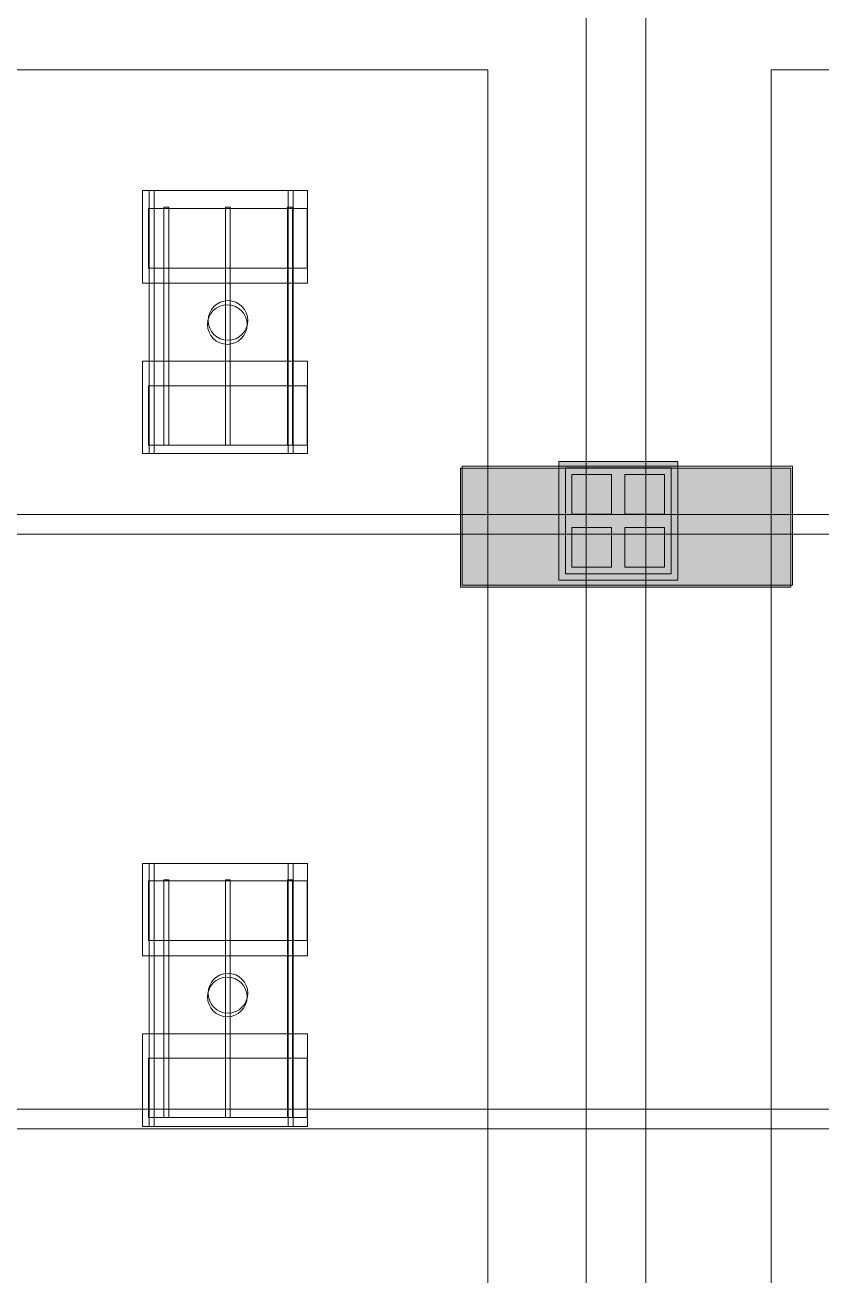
# Model space of a CAD drawing. Header units: inches. Extents: x -10671 to 1761, y -674 to 7170.
# Drawn here: x -1277.8 to -1036.9, y 510.1 to 888.3 of the extents above; entities that cross this region are included whole.
import ezdxf

# ---------------------------------------------------------------- set-up
doc = ezdxf.new("R2010")
doc.units = ezdxf.units.IN
doc.header["$LTSCALE"] = 19.2
doc.header["$MEASUREMENT"] = 0
for name, color, linetype, lineweight, true_color in [('DWG-bldg-utility box', 3, 'Continuous', 18, 0x00ff00), ('PDF', 6, 'Continuous', 5, 0xff00ff), ('Venue-NO HANG ZONE', 7, 'Continuous', 15, 0xdd0000), ('Venue-Rigging Steel-High', 7, 'Continuous', 5, 0x800000), ('Venue-Rigging Steel-Low', 7, 'Continuous', 5, 0x0000dd)]:
    doc.layers.add(name, color=color, linetype=linetype, lineweight=lineweight, true_color=true_color)
for name, color, linetype, lineweight in [('Venue-Ceiling-Lights', 7, 'Continuous', 5), ('Venue-Ceiling-Lights Circuits', 7, 'Continuous', 5), ('Venue-Floor Pockets', 7, 'Continuous', 5)]:
    doc.layers.add(name, color=color, linetype=linetype, lineweight=lineweight)

# ---------------------------------------------------------------- blocks, each defined once
blk = doc.blocks.new('FLOORBOX')
at = {"layer": 'Venue-Floor Pockets', "linetype": 'Continuous', "lineweight": 0, "true_color": 0xaaaaaa}
blk.add_hatch(color=253, dxfattribs=at).paths.add_polyline_path([(-18, 18), (18, 18), (18, -18), (-18, -18)])
at = {"layer": 'Venue-Floor Pockets', "linetype": 'Continuous', "lineweight": 0, "true_color": 0xbbbbbb}
blk.add_hatch(color=9, dxfattribs=at).paths.add_polyline_path([(-16, 16), (16, 16), (16, -16), (-16, -16)])
at = {"layer": 'Venue-Floor Pockets', "linetype": 'Continuous', "lineweight": 0, "true_color": 0xdddddd}
for points in [[(-14, 14), (-2, 14), (-2, 2), (-14, 2)], [(2, 14), (14, 14), (14, 2), (2, 2)], [(-14, -2), (-2, -2), (-2, -14), (-14, -14)], [(2, -2), (14, -2), (14, -14), (2, -14)]]:
    blk.add_hatch(color=254, dxfattribs=at).paths.add_polyline_path(points)
at = {"layer": 'Venue-Floor Pockets', "color": 7, "linetype": 'Continuous', "lineweight": 5, "flags": 128}
for points in [[(-18, 18), (18, 18), (18, -18), (-18, -18)], [(-16, 16), (16, 16), (16, -16), (-16, -16)], [(-14, 14), (-2, 14), (-2, 2), (-14, 2)], [(2, 14), (14, 14), (14, 2), (2, 2)], [(-14, -2), (-2, -2), (-2, -14), (-14, -14)], [(2, -2), (14, -2), (14, -14), (2, -14)]]:
    blk.add_lwpolyline(points, close=True, dxfattribs=at)
blk = doc.blocks.new('Group-2264-1')
at = {"layer": 'PDF'}
for points, invisible_edges in [([(-1221.57, 801.03, 398), (-1219.91, 802.69, 398), (-1217.75, 803.59, 398), (-1221.57, 801.03, 398)], 15), ([(-1221.57, 801.03, 398), (-1217.75, 803.59, 398), (-1211.59, 801.03, 398), (-1221.57, 801.03, 398)], 15), ([(-1217.75, 803.59, 388), (-1219.91, 802.69, 388), (-1221.57, 801.03, 388), (-1217.75, 803.59, 388)], 15), ([(-1211.59, 801.03, 388), (-1217.75, 803.59, 388), (-1221.57, 801.03, 388), (-1211.59, 801.03, 388)], 15), ([(-1221.57, 801.03, 398), (-1220.82, 801.94, 398), (-1219.91, 802.69, 398), (-1221.57, 801.03, 398)], 12), ([(-1219.91, 802.69, 388), (-1220.82, 801.94, 388), (-1221.57, 801.03, 388), (-1219.91, 802.69, 388)], 12), ([(-1219.91, 802.69, 398), (-1218.88, 803.24, 398), (-1217.75, 803.59, 398), (-1219.91, 802.69, 398)], 12), ([(-1217.75, 803.59, 388), (-1218.88, 803.24, 388), (-1219.91, 802.69, 388), (-1217.75, 803.59, 388)], 12), ([(-1217.75, 803.59, 398), (-1216.58, 803.7, 398), (-1215.41, 803.59, 398), (-1217.75, 803.59, 398)], 12), ([(-1215.41, 803.59, 388), (-1216.58, 803.7, 388), (-1217.75, 803.59, 388), (-1215.41, 803.59, 388)], 12), ([(-1217.75, 803.59, 398), (-1215.41, 803.59, 398), (-1214.28, 803.24, 398), (-1217.75, 803.59, 398)], 13), ([(-1217.75, 803.59, 398), (-1214.28, 803.24, 398), (-1211.59, 801.03, 398), (-1217.75, 803.59, 398)], 15), ([(-1214.28, 803.24, 388), (-1215.41, 803.59, 388), (-1217.75, 803.59, 388), (-1214.28, 803.24, 388)], 14), ([(-1211.59, 801.03, 388), (-1214.28, 803.24, 388), (-1217.75, 803.59, 388), (-1211.59, 801.03, 388)], 15), ([(-1214.28, 803.24, 398), (-1213.25, 802.69, 398), (-1212.34, 801.94, 398), (-1214.28, 803.24, 398)], 12), ([(-1214.28, 803.24, 398), (-1212.34, 801.94, 398), (-1211.59, 801.03, 398), (-1214.28, 803.24, 398)], 13), ([(-1212.34, 801.94, 388), (-1213.25, 802.69, 388), (-1214.28, 803.24, 388), (-1212.34, 801.94, 388)], 12), ([(-1211.59, 801.03, 388), (-1212.34, 801.94, 388), (-1214.28, 803.24, 388), (-1211.59, 801.03, 388)], 14), ([(-1222.58, 797.7, 398), (-1222.46, 798.87, 398), (-1221.57, 801.03, 398), (-1222.58, 797.7, 398)], 14), ([(-1221.57, 794.37, 398), (-1222.58, 797.7, 398), (-1221.57, 801.03, 398), (-1221.57, 794.37, 398)], 15), ([(-1221.57, 801.03, 388), (-1222.46, 798.87, 388), (-1222.58, 797.7, 388), (-1221.57, 801.03, 388)], 13), ([(-1221.57, 801.03, 388), (-1222.58, 797.7, 388), (-1221.57, 794.37, 388), (-1221.57, 801.03, 388)], 15), ([(-1222.46, 798.87, 398), (-1222.12, 800, 398), (-1221.57, 801.03, 398), (-1222.46, 798.87, 398)], 12), ([(-1221.57, 801.03, 388), (-1222.12, 800, 388), (-1222.46, 798.87, 388), (-1221.57, 801.03, 388)], 12), ([(-1221.57, 801.03, 398), (-1211.59, 801.03, 398), (-1212.34, 793.46, 398), (-1221.57, 801.03, 398)], 15), ([(-1221.57, 801.03, 398), (-1212.34, 793.46, 398), (-1221.57, 794.37, 398), (-1221.57, 801.03, 398)], 15), ([(-1221.57, 801.03, 388), (-1221.57, 794.37, 388), (-1212.34, 793.46, 388), (-1221.57, 801.03, 388)], 15), ([(-1212.34, 793.46, 388), (-1211.59, 801.03, 388), (-1221.57, 801.03, 388), (-1212.34, 793.46, 388)], 15), ([(-1211.59, 801.03, 398), (-1210.58, 797.7, 398), (-1212.34, 793.46, 398), (-1211.59, 801.03, 398)], 15), ([(-1212.34, 793.46, 388), (-1210.58, 797.7, 388), (-1211.59, 801.03, 388), (-1212.34, 793.46, 388)], 15), ([(-1211.59, 801.03, 398), (-1211.04, 800, 398), (-1210.69, 798.87, 398), (-1211.59, 801.03, 398)], 12), ([(-1211.59, 801.03, 398), (-1210.69, 798.87, 398), (-1210.58, 797.7, 398), (-1211.59, 801.03, 398)], 13), ([(-1210.69, 798.87, 388), (-1211.04, 800, 388), (-1211.59, 801.03, 388), (-1210.69, 798.87, 388)], 12), ([(-1210.58, 797.7, 388), (-1210.69, 798.87, 388), (-1211.59, 801.03, 388), (-1210.58, 797.7, 388)], 14), ([(-1222.12, 795.4, 398), (-1222.46, 796.53, 398), (-1222.58, 797.7, 398), (-1222.12, 795.4, 398)], 12), ([(-1221.57, 794.37, 398), (-1222.12, 795.4, 398), (-1222.58, 797.7, 398), (-1221.57, 794.37, 398)], 14), ([(-1222.58, 797.7, 388), (-1222.46, 796.53, 388), (-1222.12, 795.4, 388), (-1222.58, 797.7, 388)], 12), ([(-1222.58, 797.7, 388), (-1222.12, 795.4, 388), (-1221.57, 794.37, 388), (-1222.58, 797.7, 388)], 13), ([(-1210.58, 797.7, 398), (-1211.04, 795.4, 398), (-1212.34, 793.46, 398), (-1210.58, 797.7, 398)], 15), ([(-1212.34, 793.46, 388), (-1211.04, 795.4, 388), (-1210.58, 797.7, 388), (-1212.34, 793.46, 388)], 15), ([(-1211.04, 795.4, 398), (-1211.59, 794.37, 398), (-1212.34, 793.46, 398), (-1211.04, 795.4, 398)], 12), ([(-1212.34, 793.46, 388), (-1211.59, 794.37, 388), (-1211.04, 795.4, 388), (-1212.34, 793.46, 388)], 12), ([(-1210.58, 797.7, 398), (-1210.69, 796.53, 398), (-1211.04, 795.4, 398), (-1210.58, 797.7, 398)], 12), ([(-1211.04, 795.4, 388), (-1210.69, 796.53, 388), (-1210.58, 797.7, 388), (-1211.04, 795.4, 388)], 12), ([(-1219.91, 792.71, 398), (-1220.82, 793.46, 398), (-1221.57, 794.37, 398), (-1219.91, 792.71, 398)], 12), ([(-1217.75, 791.82, 398), (-1219.91, 792.71, 398), (-1221.57, 794.37, 398), (-1217.75, 791.82, 398)], 15), ([(-1212.34, 793.46, 398), (-1217.75, 791.82, 398), (-1221.57, 794.37, 398), (-1212.34, 793.46, 398)], 15), ([(-1221.57, 794.37, 388), (-1220.82, 793.46, 388), (-1219.91, 792.71, 388), (-1221.57, 794.37, 388)], 12), ([(-1221.57, 794.37, 388), (-1219.91, 792.71, 388), (-1217.75, 791.82, 388), (-1221.57, 794.37, 388)], 15), ([(-1221.57, 794.37, 388), (-1217.75, 791.82, 388), (-1212.34, 793.46, 388), (-1221.57, 794.37, 388)], 15), ([(-1217.75, 791.82, 398), (-1218.88, 792.16, 398), (-1219.91, 792.71, 398), (-1217.75, 791.82, 398)], 12), ([(-1219.91, 792.71, 388), (-1218.88, 792.16, 388), (-1217.75, 791.82, 388), (-1219.91, 792.71, 388)], 12), ([(-1212.34, 793.46, 398), (-1215.41, 791.82, 398), (-1217.75, 791.82, 398), (-1212.34, 793.46, 398)], 15), ([(-1217.75, 791.82, 388), (-1215.41, 791.82, 388), (-1212.34, 793.46, 388), (-1217.75, 791.82, 388)], 15), ([(-1215.41, 791.82, 398), (-1216.58, 791.7, 398), (-1217.75, 791.82, 398), (-1215.41, 791.82, 398)], 12), ([(-1217.75, 791.82, 388), (-1216.58, 791.7, 388), (-1215.41, 791.82, 388), (-1217.75, 791.82, 388)], 12), ([(-1212.34, 793.46, 398), (-1214.28, 792.16, 398), (-1215.41, 791.82, 398), (-1212.34, 793.46, 398)], 13), ([(-1215.41, 791.82, 388), (-1214.28, 792.16, 388), (-1212.34, 793.46, 388), (-1215.41, 791.82, 388)], 14), ([(-1212.34, 793.46, 398), (-1213.25, 792.71, 398), (-1214.28, 792.16, 398), (-1212.34, 793.46, 398)], 12), ([(-1214.28, 792.16, 388), (-1213.25, 792.71, 388), (-1212.34, 793.46, 388), (-1214.28, 792.16, 388)], 12)]:
    blk.add_3dface(points, dxfattribs=dict(at, invisible_edges=invisible_edges))
for points in [[(-1220.82, 801.94, 388), (-1220.82, 801.94, 398), (-1219.91, 802.69, 398), (-1219.91, 802.69, 388)], [(-1219.91, 802.69, 388), (-1219.91, 802.69, 398), (-1218.88, 803.24, 398), (-1218.88, 803.24, 388)], [(-1218.88, 803.24, 388), (-1218.88, 803.24, 398), (-1217.75, 803.59, 398), (-1217.75, 803.59, 388)], [(-1217.75, 803.59, 388), (-1217.75, 803.59, 398), (-1216.58, 803.7, 398), (-1216.58, 803.7, 388)], [(-1216.58, 803.7, 388), (-1216.58, 803.7, 398), (-1215.41, 803.59, 398), (-1215.41, 803.59, 388)], [(-1215.41, 803.59, 388), (-1215.41, 803.59, 398), (-1214.28, 803.24, 398), (-1214.28, 803.24, 388)], [(-1214.28, 803.24, 388), (-1214.28, 803.24, 398), (-1213.25, 802.69, 398), (-1213.25, 802.69, 388)], [(-1213.25, 802.69, 388), (-1213.25, 802.69, 398), (-1212.34, 801.94, 398), (-1212.34, 801.94, 388)], [(-1222.58, 797.7, 388), (-1222.58, 797.7, 398), (-1222.46, 798.87, 398), (-1222.46, 798.87, 388)], [(-1222.46, 798.87, 388), (-1222.46, 798.87, 398), (-1222.12, 800, 398), (-1222.12, 800, 388)], [(-1222.12, 800, 388), (-1222.12, 800, 398), (-1221.57, 801.03, 398), (-1221.57, 801.03, 388)], [(-1221.57, 801.03, 388), (-1221.57, 801.03, 398), (-1220.82, 801.94, 398), (-1220.82, 801.94, 388)], [(-1212.34, 801.94, 388), (-1212.34, 801.94, 398), (-1211.59, 801.03, 398), (-1211.59, 801.03, 388)], [(-1211.59, 801.03, 388), (-1211.59, 801.03, 398), (-1211.04, 800, 398), (-1211.04, 800, 388)], [(-1211.04, 800, 388), (-1211.04, 800, 398), (-1210.69, 798.87, 398), (-1210.69, 798.87, 388)], [(-1210.69, 798.87, 388), (-1210.69, 798.87, 398), (-1210.58, 797.7, 398), (-1210.58, 797.7, 388)], [(-1222.46, 796.53, 388), (-1222.46, 796.53, 398), (-1222.58, 797.7, 398), (-1222.58, 797.7, 388)], [(-1222.12, 795.4, 388), (-1222.12, 795.4, 398), (-1222.46, 796.53, 398), (-1222.46, 796.53, 388)], [(-1221.57, 794.37, 388), (-1221.57, 794.37, 398), (-1222.12, 795.4, 398), (-1222.12, 795.4, 388)], [(-1211.04, 795.4, 388), (-1211.04, 795.4, 398), (-1211.59, 794.37, 398), (-1211.59, 794.37, 388)], [(-1210.69, 796.53, 388), (-1210.69, 796.53, 398), (-1211.04, 795.4, 398), (-1211.04, 795.4, 388)], [(-1210.58, 797.7, 388), (-1210.58, 797.7, 398), (-1210.69, 796.53, 398), (-1210.69, 796.53, 388)], [(-1220.82, 793.46, 388), (-1220.82, 793.46, 398), (-1221.57, 794.37, 398), (-1221.57, 794.37, 388)], [(-1219.91, 792.71, 388), (-1219.91, 792.71, 398), (-1220.82, 793.46, 398), (-1220.82, 793.46, 388)], [(-1218.88, 792.16, 388), (-1218.88, 792.16, 398), (-1219.91, 792.71, 398), (-1219.91, 792.71, 388)], [(-1217.75, 791.82, 388), (-1217.75, 791.82, 398), (-1218.88, 792.16, 398), (-1218.88, 792.16, 388)], [(-1216.58, 791.7, 388), (-1216.58, 791.7, 398), (-1217.75, 791.82, 398), (-1217.75, 791.82, 388)], [(-1215.41, 791.82, 388), (-1215.41, 791.82, 398), (-1216.58, 791.7, 398), (-1216.58, 791.7, 388)], [(-1214.28, 792.16, 388), (-1214.28, 792.16, 398), (-1215.41, 791.82, 398), (-1215.41, 791.82, 388)], [(-1213.25, 792.71, 388), (-1213.25, 792.71, 398), (-1214.28, 792.16, 398), (-1214.28, 792.16, 388)], [(-1212.34, 793.46, 388), (-1212.34, 793.46, 398), (-1213.25, 792.71, 398), (-1213.25, 792.71, 388)], [(-1211.59, 794.37, 388), (-1211.59, 794.37, 398), (-1212.34, 793.46, 398), (-1212.34, 793.46, 388)]]:
    blk.add_3dface(points, dxfattribs=at)
blk = doc.blocks.new('Group-2265-1')
at = {"layer": 'PDF'}
for points in [[(-1240.45, 832.8, 393.91), (-1240.45, 832.8, 397.91), (-1192.45, 832.8, 397.91), (-1192.45, 832.8, 393.91)], [(-1240.45, 814.8, 393.91), (-1240.45, 814.8, 397.91), (-1240.45, 832.8, 397.91), (-1240.45, 832.8, 393.91)], [(-1192.45, 832.8, 397.91), (-1240.45, 832.8, 397.91), (-1240.45, 814.8, 397.91), (-1192.45, 814.8, 397.91)], [(-1192.45, 814.8, 393.91), (-1240.45, 814.8, 393.91), (-1240.45, 832.8, 393.91), (-1192.45, 832.8, 393.91)], [(-1192.45, 832.8, 393.91), (-1192.45, 832.8, 397.91), (-1192.45, 814.8, 397.91), (-1192.45, 814.8, 393.91)], [(-1192.45, 814.8, 393.91), (-1192.45, 814.8, 397.91), (-1240.45, 814.8, 397.91), (-1240.45, 814.8, 393.91)]]:
    blk.add_3dface(points, dxfattribs=at)
blk = doc.blocks.new('Group-2266-1')
at = {"layer": 'PDF'}
for points in [[(-1198.35, 833.2, 397.97), (-1198.35, 833.2, 398.97), (-1196.85, 833.2, 398.97), (-1196.85, 833.2, 397.97)], [(-1198.35, 761.2, 397.97), (-1198.35, 761.2, 398.97), (-1198.35, 833.2, 398.97), (-1198.35, 833.2, 397.97)], [(-1196.85, 833.2, 398.97), (-1198.35, 833.2, 398.97), (-1198.35, 761.2, 398.97), (-1196.85, 761.2, 398.97)], [(-1196.85, 761.2, 397.97), (-1198.35, 761.2, 397.97), (-1198.35, 833.2, 397.97), (-1196.85, 833.2, 397.97)], [(-1196.85, 833.2, 397.97), (-1196.85, 833.2, 398.97), (-1196.85, 761.2, 398.97), (-1196.85, 761.2, 397.97)], [(-1196.85, 761.2, 397.97), (-1196.85, 761.2, 398.97), (-1198.35, 761.2, 398.97), (-1198.35, 761.2, 397.97)]]:
    blk.add_3dface(points, dxfattribs=at)
blk = doc.blocks.new('Group-2267-1')
at = {"layer": 'PDF'}
for points in [[(-1217.17, 833.2, 397.97), (-1217.17, 833.2, 398.97), (-1215.67, 833.2, 398.97), (-1215.67, 833.2, 397.97)], [(-1217.17, 761.2, 397.97), (-1217.17, 761.2, 398.97), (-1217.17, 833.2, 398.97), (-1217.17, 833.2, 397.97)], [(-1215.67, 833.2, 398.97), (-1217.17, 833.2, 398.97), (-1217.17, 761.2, 398.97), (-1215.67, 761.2, 398.97)], [(-1215.67, 761.2, 397.97), (-1217.17, 761.2, 397.97), (-1217.17, 833.2, 397.97), (-1215.67, 833.2, 397.97)], [(-1215.67, 833.2, 397.97), (-1215.67, 833.2, 398.97), (-1215.67, 761.2, 398.97), (-1215.67, 761.2, 397.97)], [(-1215.67, 761.2, 397.97), (-1215.67, 761.2, 398.97), (-1217.17, 761.2, 398.97), (-1217.17, 761.2, 397.97)]]:
    blk.add_3dface(points, dxfattribs=at)
blk = doc.blocks.new('Group-2268-1')
at = {"layer": 'PDF'}
for points in [[(-1235.77, 833.2, 397.97), (-1235.77, 833.2, 398.97), (-1234.27, 833.2, 398.97), (-1234.27, 833.2, 397.97)], [(-1235.77, 761.2, 397.97), (-1235.77, 761.2, 398.97), (-1235.77, 833.2, 398.97), (-1235.77, 833.2, 397.97)], [(-1234.27, 833.2, 398.97), (-1235.77, 833.2, 398.97), (-1235.77, 761.2, 398.97), (-1234.27, 761.2, 398.97)], [(-1234.27, 761.2, 397.97), (-1235.77, 761.2, 397.97), (-1235.77, 833.2, 397.97), (-1234.27, 833.2, 397.97)], [(-1234.27, 833.2, 397.97), (-1234.27, 833.2, 398.97), (-1234.27, 761.2, 398.97), (-1234.27, 761.2, 397.97)], [(-1234.27, 761.2, 397.97), (-1234.27, 761.2, 398.97), (-1235.77, 761.2, 398.97), (-1235.77, 761.2, 397.97)]]:
    blk.add_3dface(points, dxfattribs=at)
blk = doc.blocks.new('Group-2269-1')
at = {"layer": 'PDF'}
for points in [[(-1240.45, 779.17, 393.91), (-1240.45, 779.17, 397.91), (-1192.45, 779.17, 397.91), (-1192.45, 779.17, 393.91)], [(-1240.45, 761.17, 393.91), (-1240.45, 761.17, 397.91), (-1240.45, 779.17, 397.91), (-1240.45, 779.17, 393.91)], [(-1192.45, 779.17, 397.91), (-1240.45, 779.17, 397.91), (-1240.45, 761.17, 397.91), (-1192.45, 761.17, 397.91)], [(-1192.45, 761.17, 393.91), (-1240.45, 761.17, 393.91), (-1240.45, 779.17, 393.91), (-1192.45, 779.17, 393.91)], [(-1192.45, 779.17, 393.91), (-1192.45, 779.17, 397.91), (-1192.45, 761.17, 397.91), (-1192.45, 761.17, 393.91)], [(-1192.45, 761.17, 393.91), (-1192.45, 761.17, 397.91), (-1240.45, 761.17, 397.91), (-1240.45, 761.17, 393.91)]]:
    blk.add_3dface(points, dxfattribs=at)
blk = doc.blocks.new('Group-2270-1')
at = {"layer": 'PDF'}
for name in ['Group-2265-1', 'Group-2268-1', 'Group-2267-1', 'Group-2266-1', 'Group-2264-1', 'Group-2269-1']:
    blk.add_blockref(name, (0, 0), dxfattribs=at)
blk = doc.blocks.new('Group-2271-1')
at = {"layer": 'PDF'}
for points, invisible_edges in [([(-1222.12, 596.5, 398), (-1219.91, 599.19, 398), (-1215.41, 600.09, 398), (-1222.12, 596.5, 398)], 15), ([(-1221.57, 590.87, 398), (-1222.12, 596.5, 398), (-1215.41, 600.09, 398), (-1221.57, 590.87, 398)], 15), ([(-1217.75, 600.09, 388), (-1219.91, 599.19, 388), (-1222.12, 596.5, 388), (-1217.75, 600.09, 388)], 15), ([(-1217.75, 600.09, 388), (-1222.12, 596.5, 388), (-1221.57, 590.87, 388), (-1217.75, 600.09, 388)], 15), ([(-1222.12, 596.5, 398), (-1221.57, 597.54, 398), (-1219.91, 599.19, 398), (-1222.12, 596.5, 398)], 14), ([(-1219.91, 599.19, 388), (-1221.57, 597.54, 388), (-1222.12, 596.5, 388), (-1219.91, 599.19, 388)], 13), ([(-1215.41, 600.09, 398), (-1212.34, 589.96, 398), (-1221.57, 590.87, 398), (-1215.41, 600.09, 398)], 15), ([(-1217.75, 600.09, 388), (-1221.57, 590.87, 388), (-1212.34, 589.96, 388), (-1217.75, 600.09, 388)], 15), ([(-1221.57, 597.54, 398), (-1220.82, 598.45, 398), (-1219.91, 599.19, 398), (-1221.57, 597.54, 398)], 12), ([(-1219.91, 599.19, 388), (-1220.82, 598.45, 388), (-1221.57, 597.54, 388), (-1219.91, 599.19, 388)], 12), ([(-1219.91, 599.19, 398), (-1218.88, 599.75, 398), (-1217.75, 600.09, 398), (-1219.91, 599.19, 398)], 12), ([(-1219.91, 599.19, 398), (-1217.75, 600.09, 398), (-1215.41, 600.09, 398), (-1219.91, 599.19, 398)], 15), ([(-1217.75, 600.09, 388), (-1218.88, 599.75, 388), (-1219.91, 599.19, 388), (-1217.75, 600.09, 388)], 12), ([(-1217.75, 600.09, 398), (-1216.58, 600.2, 398), (-1215.41, 600.09, 398), (-1217.75, 600.09, 398)], 12), ([(-1215.41, 600.09, 388), (-1216.58, 600.2, 388), (-1217.75, 600.09, 388), (-1215.41, 600.09, 388)], 12), ([(-1213.25, 599.19, 388), (-1215.41, 600.09, 388), (-1217.75, 600.09, 388), (-1213.25, 599.19, 388)], 15), ([(-1211.04, 596.5, 388), (-1213.25, 599.19, 388), (-1217.75, 600.09, 388), (-1211.04, 596.5, 388)], 15), ([(-1212.34, 589.96, 388), (-1211.04, 596.5, 388), (-1217.75, 600.09, 388), (-1212.34, 589.96, 388)], 15), ([(-1215.41, 600.09, 398), (-1214.28, 599.75, 398), (-1213.25, 599.19, 398), (-1215.41, 600.09, 398)], 12), ([(-1215.41, 600.09, 398), (-1213.25, 599.19, 398), (-1211.04, 596.5, 398), (-1215.41, 600.09, 398)], 15), ([(-1215.41, 600.09, 398), (-1211.04, 596.5, 398), (-1212.34, 589.96, 398), (-1215.41, 600.09, 398)], 15), ([(-1213.25, 599.19, 388), (-1214.28, 599.75, 388), (-1215.41, 600.09, 388), (-1213.25, 599.19, 388)], 12), ([(-1213.25, 599.19, 398), (-1212.34, 598.45, 398), (-1211.59, 597.54, 398), (-1213.25, 599.19, 398)], 12), ([(-1213.25, 599.19, 398), (-1211.59, 597.54, 398), (-1211.04, 596.5, 398), (-1213.25, 599.19, 398)], 13), ([(-1211.59, 597.54, 388), (-1212.34, 598.45, 388), (-1213.25, 599.19, 388), (-1211.59, 597.54, 388)], 12), ([(-1211.04, 596.5, 388), (-1211.59, 597.54, 388), (-1213.25, 599.19, 388), (-1211.04, 596.5, 388)], 14), ([(-1222.58, 594.2, 398), (-1222.46, 595.38, 398), (-1222.12, 596.5, 398), (-1222.58, 594.2, 398)], 12), ([(-1221.57, 590.87, 398), (-1222.58, 594.2, 398), (-1222.12, 596.5, 398), (-1221.57, 590.87, 398)], 15), ([(-1222.12, 596.5, 388), (-1222.46, 595.38, 388), (-1222.58, 594.2, 388), (-1222.12, 596.5, 388)], 12), ([(-1222.12, 596.5, 388), (-1222.58, 594.2, 388), (-1221.57, 590.87, 388), (-1222.12, 596.5, 388)], 15), ([(-1222.12, 591.91, 398), (-1222.46, 593.03, 398), (-1222.58, 594.2, 398), (-1222.12, 591.91, 398)], 12), ([(-1221.57, 590.87, 398), (-1222.12, 591.91, 398), (-1222.58, 594.2, 398), (-1221.57, 590.87, 398)], 14), ([(-1222.58, 594.2, 388), (-1222.46, 593.03, 388), (-1222.12, 591.91, 388), (-1222.58, 594.2, 388)], 12), ([(-1222.58, 594.2, 388), (-1222.12, 591.91, 388), (-1221.57, 590.87, 388), (-1222.58, 594.2, 388)], 13), ([(-1211.04, 596.5, 398), (-1211.04, 591.91, 398), (-1212.34, 589.96, 398), (-1211.04, 596.5, 398)], 15), ([(-1212.34, 589.96, 388), (-1211.04, 591.91, 388), (-1211.04, 596.5, 388), (-1212.34, 589.96, 388)], 15), ([(-1211.04, 596.5, 398), (-1210.69, 595.38, 398), (-1210.58, 594.2, 398), (-1211.04, 596.5, 398)], 12), ([(-1211.04, 596.5, 398), (-1210.58, 594.2, 398), (-1211.04, 591.91, 398), (-1211.04, 596.5, 398)], 15), ([(-1210.58, 594.2, 388), (-1210.69, 595.38, 388), (-1211.04, 596.5, 388), (-1210.58, 594.2, 388)], 12), ([(-1211.04, 591.91, 388), (-1210.58, 594.2, 388), (-1211.04, 596.5, 388), (-1211.04, 591.91, 388)], 15), ([(-1210.58, 594.2, 398), (-1210.69, 593.03, 398), (-1211.04, 591.91, 398), (-1210.58, 594.2, 398)], 12), ([(-1211.04, 591.91, 388), (-1210.69, 593.03, 388), (-1210.58, 594.2, 388), (-1211.04, 591.91, 388)], 12), ([(-1219.91, 589.22, 398), (-1220.82, 589.96, 398), (-1221.57, 590.87, 398), (-1219.91, 589.22, 398)], 12), ([(-1217.75, 588.32, 398), (-1219.91, 589.22, 398), (-1221.57, 590.87, 398), (-1217.75, 588.32, 398)], 15), ([(-1212.34, 589.96, 398), (-1217.75, 588.32, 398), (-1221.57, 590.87, 398), (-1212.34, 589.96, 398)], 15), ([(-1221.57, 590.87, 388), (-1220.82, 589.96, 388), (-1219.91, 589.22, 388), (-1221.57, 590.87, 388)], 12), ([(-1221.57, 590.87, 388), (-1219.91, 589.22, 388), (-1217.75, 588.32, 388), (-1221.57, 590.87, 388)], 15), ([(-1221.57, 590.87, 388), (-1217.75, 588.32, 388), (-1212.34, 589.96, 388), (-1221.57, 590.87, 388)], 15), ([(-1211.04, 591.91, 398), (-1211.59, 590.87, 398), (-1212.34, 589.96, 398), (-1211.04, 591.91, 398)], 12), ([(-1212.34, 589.96, 388), (-1211.59, 590.87, 388), (-1211.04, 591.91, 388), (-1212.34, 589.96, 388)], 12), ([(-1217.75, 588.32, 398), (-1218.88, 588.66, 398), (-1219.91, 589.22, 398), (-1217.75, 588.32, 398)], 12), ([(-1219.91, 589.22, 388), (-1218.88, 588.66, 388), (-1217.75, 588.32, 388), (-1219.91, 589.22, 388)], 12), ([(-1212.34, 589.96, 398), (-1215.41, 588.32, 398), (-1217.75, 588.32, 398), (-1212.34, 589.96, 398)], 15), ([(-1217.75, 588.32, 388), (-1215.41, 588.32, 388), (-1212.34, 589.96, 388), (-1217.75, 588.32, 388)], 15), ([(-1215.41, 588.32, 398), (-1216.58, 588.2, 398), (-1217.75, 588.32, 398), (-1215.41, 588.32, 398)], 12), ([(-1217.75, 588.32, 388), (-1216.58, 588.2, 388), (-1215.41, 588.32, 388), (-1217.75, 588.32, 388)], 12), ([(-1212.34, 589.96, 398), (-1214.28, 588.66, 398), (-1215.41, 588.32, 398), (-1212.34, 589.96, 398)], 13), ([(-1215.41, 588.32, 388), (-1214.28, 588.66, 388), (-1212.34, 589.96, 388), (-1215.41, 588.32, 388)], 14), ([(-1212.34, 589.96, 398), (-1213.25, 589.22, 398), (-1214.28, 588.66, 398), (-1212.34, 589.96, 398)], 12), ([(-1214.28, 588.66, 388), (-1213.25, 589.22, 388), (-1212.34, 589.96, 388), (-1214.28, 588.66, 388)], 12)]:
    blk.add_3dface(points, dxfattribs=dict(at, invisible_edges=invisible_edges))
for points in [[(-1221.57, 597.54, 388), (-1221.57, 597.54, 398), (-1220.82, 598.45, 398), (-1220.82, 598.45, 388)], [(-1220.82, 598.45, 388), (-1220.82, 598.45, 398), (-1219.91, 599.19, 398), (-1219.91, 599.19, 388)], [(-1219.91, 599.19, 388), (-1219.91, 599.19, 398), (-1218.88, 599.75, 398), (-1218.88, 599.75, 388)], [(-1218.88, 599.75, 388), (-1218.88, 599.75, 398), (-1217.75, 600.09, 398), (-1217.75, 600.09, 388)], [(-1217.75, 600.09, 388), (-1217.75, 600.09, 398), (-1216.58, 600.2, 398), (-1216.58, 600.2, 388)], [(-1216.58, 600.2, 388), (-1216.58, 600.2, 398), (-1215.41, 600.09, 398), (-1215.41, 600.09, 388)], [(-1215.41, 600.09, 388), (-1215.41, 600.09, 398), (-1214.28, 599.75, 398), (-1214.28, 599.75, 388)], [(-1214.28, 599.75, 388), (-1214.28, 599.75, 398), (-1213.25, 599.19, 398), (-1213.25, 599.19, 388)], [(-1213.25, 599.19, 388), (-1213.25, 599.19, 398), (-1212.34, 598.45, 398), (-1212.34, 598.45, 388)], [(-1212.34, 598.45, 388), (-1212.34, 598.45, 398), (-1211.59, 597.54, 398), (-1211.59, 597.54, 388)], [(-1222.58, 594.2, 388), (-1222.58, 594.2, 398), (-1222.46, 595.38, 398), (-1222.46, 595.38, 388)], [(-1222.46, 593.03, 388), (-1222.46, 593.03, 398), (-1222.58, 594.2, 398), (-1222.58, 594.2, 388)], [(-1222.46, 595.38, 388), (-1222.46, 595.38, 398), (-1222.12, 596.5, 398), (-1222.12, 596.5, 388)], [(-1222.12, 596.5, 388), (-1222.12, 596.5, 398), (-1221.57, 597.54, 398), (-1221.57, 597.54, 388)], [(-1211.59, 597.54, 388), (-1211.59, 597.54, 398), (-1211.04, 596.5, 398), (-1211.04, 596.5, 388)], [(-1211.04, 596.5, 388), (-1211.04, 596.5, 398), (-1210.69, 595.38, 398), (-1210.69, 595.38, 388)], [(-1210.69, 595.38, 388), (-1210.69, 595.38, 398), (-1210.58, 594.2, 398), (-1210.58, 594.2, 388)], [(-1210.58, 594.2, 388), (-1210.58, 594.2, 398), (-1210.69, 593.03, 398), (-1210.69, 593.03, 388)], [(-1222.12, 591.91, 388), (-1222.12, 591.91, 398), (-1222.46, 593.03, 398), (-1222.46, 593.03, 388)], [(-1221.57, 590.87, 388), (-1221.57, 590.87, 398), (-1222.12, 591.91, 398), (-1222.12, 591.91, 388)], [(-1220.82, 589.96, 388), (-1220.82, 589.96, 398), (-1221.57, 590.87, 398), (-1221.57, 590.87, 388)], [(-1211.59, 590.87, 388), (-1211.59, 590.87, 398), (-1212.34, 589.96, 398), (-1212.34, 589.96, 388)], [(-1211.04, 591.91, 388), (-1211.04, 591.91, 398), (-1211.59, 590.87, 398), (-1211.59, 590.87, 388)], [(-1210.69, 593.03, 388), (-1210.69, 593.03, 398), (-1211.04, 591.91, 398), (-1211.04, 591.91, 388)], [(-1219.91, 589.22, 388), (-1219.91, 589.22, 398), (-1220.82, 589.96, 398), (-1220.82, 589.96, 388)], [(-1218.88, 588.66, 388), (-1218.88, 588.66, 398), (-1219.91, 589.22, 398), (-1219.91, 589.22, 388)], [(-1217.75, 588.32, 388), (-1217.75, 588.32, 398), (-1218.88, 588.66, 398), (-1218.88, 588.66, 388)], [(-1216.58, 588.2, 388), (-1216.58, 588.2, 398), (-1217.75, 588.32, 398), (-1217.75, 588.32, 388)], [(-1215.41, 588.32, 388), (-1215.41, 588.32, 398), (-1216.58, 588.2, 398), (-1216.58, 588.2, 388)], [(-1214.28, 588.66, 388), (-1214.28, 588.66, 398), (-1215.41, 588.32, 398), (-1215.41, 588.32, 388)], [(-1213.25, 589.22, 388), (-1213.25, 589.22, 398), (-1214.28, 588.66, 398), (-1214.28, 588.66, 388)], [(-1212.34, 589.96, 388), (-1212.34, 589.96, 398), (-1213.25, 589.22, 398), (-1213.25, 589.22, 388)]]:
    blk.add_3dface(points, dxfattribs=at)
blk = doc.blocks.new('Group-2272-1')
at = {"layer": 'PDF'}
for points in [[(-1240.45, 629.31, 393.91), (-1240.45, 629.31, 397.91), (-1192.45, 629.31, 397.91), (-1192.45, 629.31, 393.91)], [(-1240.45, 611.31, 393.91), (-1240.45, 611.31, 397.91), (-1240.45, 629.31, 397.91), (-1240.45, 629.31, 393.91)], [(-1192.45, 629.31, 397.91), (-1240.45, 629.31, 397.91), (-1240.45, 611.31, 397.91), (-1192.45, 611.31, 397.91)], [(-1192.45, 611.31, 393.91), (-1240.45, 611.31, 393.91), (-1240.45, 629.31, 393.91), (-1192.45, 629.31, 393.91)], [(-1192.45, 629.31, 393.91), (-1192.45, 629.31, 397.91), (-1192.45, 611.31, 397.91), (-1192.45, 611.31, 393.91)], [(-1192.45, 611.31, 393.91), (-1192.45, 611.31, 397.91), (-1240.45, 611.31, 397.91), (-1240.45, 611.31, 393.91)]]:
    blk.add_3dface(points, dxfattribs=at)
blk = doc.blocks.new('Group-2273-1')
at = {"layer": 'PDF'}
for points in [[(-1198.35, 629.7, 397.97), (-1198.35, 629.7, 398.97), (-1196.85, 629.7, 398.97), (-1196.85, 629.7, 397.97)], [(-1198.35, 557.7, 397.97), (-1198.35, 557.7, 398.97), (-1198.35, 629.7, 398.97), (-1198.35, 629.7, 397.97)], [(-1196.85, 629.7, 398.97), (-1198.35, 629.7, 398.97), (-1198.35, 557.7, 398.97), (-1196.85, 557.7, 398.97)], [(-1196.85, 557.7, 397.97), (-1198.35, 557.7, 397.97), (-1198.35, 629.7, 397.97), (-1196.85, 629.7, 397.97)], [(-1196.85, 629.7, 397.97), (-1196.85, 629.7, 398.97), (-1196.85, 557.7, 398.97), (-1196.85, 557.7, 397.97)], [(-1196.85, 557.7, 397.97), (-1196.85, 557.7, 398.97), (-1198.35, 557.7, 398.97), (-1198.35, 557.7, 397.97)]]:
    blk.add_3dface(points, dxfattribs=at)
blk = doc.blocks.new('Group-2274-1')
at = {"layer": 'PDF'}
for points in [[(-1217.17, 629.7, 397.97), (-1217.17, 629.7, 398.97), (-1215.67, 629.7, 398.97), (-1215.67, 629.7, 397.97)], [(-1217.17, 557.7, 397.97), (-1217.17, 557.7, 398.97), (-1217.17, 629.7, 398.97), (-1217.17, 629.7, 397.97)], [(-1215.67, 629.7, 398.97), (-1217.17, 629.7, 398.97), (-1217.17, 557.7, 398.97), (-1215.67, 557.7, 398.97)], [(-1215.67, 557.7, 397.97), (-1217.17, 557.7, 397.97), (-1217.17, 629.7, 397.97), (-1215.67, 629.7, 397.97)], [(-1215.67, 629.7, 397.97), (-1215.67, 629.7, 398.97), (-1215.67, 557.7, 398.97), (-1215.67, 557.7, 397.97)], [(-1215.67, 557.7, 397.97), (-1215.67, 557.7, 398.97), (-1217.17, 557.7, 398.97), (-1217.17, 557.7, 397.97)]]:
    blk.add_3dface(points, dxfattribs=at)
blk = doc.blocks.new('Group-2275-1')
at = {"layer": 'PDF'}
for points in [[(-1235.77, 629.7, 397.97), (-1235.77, 629.7, 398.97), (-1234.27, 629.7, 398.97), (-1234.27, 629.7, 397.97)], [(-1235.77, 557.7, 397.97), (-1235.77, 557.7, 398.97), (-1235.77, 629.7, 398.97), (-1235.77, 629.7, 397.97)], [(-1234.27, 629.7, 398.97), (-1235.77, 629.7, 398.97), (-1235.77, 557.7, 398.97), (-1234.27, 557.7, 398.97)], [(-1234.27, 557.7, 397.97), (-1235.77, 557.7, 397.97), (-1235.77, 629.7, 397.97), (-1234.27, 629.7, 397.97)], [(-1234.27, 629.7, 397.97), (-1234.27, 629.7, 398.97), (-1234.27, 557.7, 398.97), (-1234.27, 557.7, 397.97)], [(-1234.27, 557.7, 397.97), (-1234.27, 557.7, 398.97), (-1235.77, 557.7, 398.97), (-1235.77, 557.7, 397.97)]]:
    blk.add_3dface(points, dxfattribs=at)
blk = doc.blocks.new('Group-2276-1')
at = {"layer": 'PDF'}
for points in [[(-1240.45, 575.68, 393.91), (-1240.45, 575.68, 397.91), (-1192.45, 575.68, 397.91), (-1192.45, 575.68, 393.91)], [(-1240.45, 557.68, 393.91), (-1240.45, 557.68, 397.91), (-1240.45, 575.68, 397.91), (-1240.45, 575.68, 393.91)], [(-1192.45, 575.68, 397.91), (-1240.45, 575.68, 397.91), (-1240.45, 557.68, 397.91), (-1192.45, 557.68, 397.91)], [(-1192.45, 557.68, 393.91), (-1240.45, 557.68, 393.91), (-1240.45, 575.68, 393.91), (-1192.45, 575.68, 393.91)], [(-1192.45, 575.68, 393.91), (-1192.45, 575.68, 397.91), (-1192.45, 557.68, 397.91), (-1192.45, 557.68, 393.91)], [(-1192.45, 557.68, 393.91), (-1192.45, 557.68, 397.91), (-1240.45, 557.68, 397.91), (-1240.45, 557.68, 393.91)]]:
    blk.add_3dface(points, dxfattribs=at)
blk = doc.blocks.new('Group-2277-1')
at = {"layer": 'PDF'}
for name in ['Group-2272-1', 'Group-2275-1', 'Group-2274-1', 'Group-2273-1', 'Group-2271-1', 'Group-2276-1']:
    blk.add_blockref(name, (0, 0), dxfattribs=at)
blk = doc.blocks.new('Group-2795-1')
at = {"layer": 'Venue-Ceiling-Lights', "color": 7, "linetype": 'Continuous', "lineweight": 5, "flags": 128}
for points in [[(-1242.3, 634.63), (-1192.3, 634.63), (-1192.3, 606.63), (-1242.3, 606.63)], [(-1240.24, 634.63), (-1238.74, 634.63), (-1238.74, 555.04), (-1240.24, 555.04)], [(-1198.15, 634.63), (-1196.65, 634.63), (-1196.65, 555.04), (-1198.15, 555.04)], [(-1242.3, 583.04), (-1192.3, 583.04), (-1192.3, 555.04), (-1242.3, 555.04)]]:
    blk.add_lwpolyline(points, close=True, dxfattribs=at)
at = {"layer": 'Venue-Ceiling-Lights', "color": 7, "linetype": 'Continuous', "lineweight": 5}
blk.add_circle((-1216.38, 595.33), 6, dxfattribs=at)
blk = doc.blocks.new('Group-2804-1')
at = {"layer": 'Venue-Ceiling-Lights', "color": 7, "linetype": 'Continuous', "lineweight": 5, "flags": 128}
for points in [[(-1242.3, 838.22), (-1192.3, 838.22), (-1192.3, 810.22), (-1242.3, 810.22)], [(-1240.24, 838.22), (-1238.74, 838.22), (-1238.74, 758.63), (-1240.24, 758.63)], [(-1198.15, 838.22), (-1196.65, 838.22), (-1196.65, 758.63), (-1198.15, 758.63)], [(-1242.3, 786.63), (-1192.3, 786.63), (-1192.3, 758.63), (-1242.3, 758.63)]]:
    blk.add_lwpolyline(points, close=True, dxfattribs=at)
at = {"layer": 'Venue-Ceiling-Lights', "color": 7, "linetype": 'Continuous', "lineweight": 5}
blk.add_circle((-1216.38, 798.93), 6, dxfattribs=at)

msp = doc.modelspace()

# ---------------------------------------------------------------- hatches: boundary and pattern name
at = {"layer": 'Venue-NO HANG ZONE', "linetype": 'Continuous', "lineweight": 0}
msp.add_hatch(color=7, dxfattribs=at).paths.add_polyline_path([(-1145.99, 718.25), (-1145.99, 754.25), (-1045.99, 754.25), (-1045.99, 718.25)])

# ---------------------------------------------------------------- linework, layer by layer
at = {"layer": 'Venue-Ceiling-Lights Circuits', "color": 7, "linetype": 'Continuous', "lineweight": 5, "flags": 128}
for points in [[(-1517.7, 228.8), (-1517.7, 874.8), (-1137.7, 874.8), (-1137.7, 228.8)], [(-1051.95, 228.8), (-1051.95, 874.8), (-671.95, 874.8), (-671.95, 228.8)]]:
    msp.add_lwpolyline(points, close=True, dxfattribs=at)
at = {"layer": 'Venue-NO HANG ZONE', "flags": 128}
msp.add_lwpolyline([(-1145.99, 718.25), (-1145.99, 754.25), (-1045.99, 754.25), (-1045.99, 718.25)], close=True, dxfattribs=at)
at = {"layer": 'Venue-NO HANG ZONE'}
for points in [[(-1145.53, 718.8, 1), (-1145.53, 754.8, 1), (-1045.53, 754.8, 1), (-1045.53, 718.8, 1)], [(-1145.53, 718.8), (-1145.53, 754.8), (-1045.53, 754.8), (-1045.53, 718.8)], [(-1145.53, 754.8), (-1145.53, 754.8, 1), (-1045.53, 754.8, 1), (-1045.53, 754.8)], [(-1145.53, 718.8), (-1145.53, 718.8, 1), (-1145.53, 754.8, 1), (-1145.53, 754.8)], [(-1045.53, 754.8), (-1045.53, 754.8, 1), (-1045.53, 718.8, 1), (-1045.53, 718.8)], [(-1045.53, 718.8), (-1045.53, 718.8, 1), (-1145.53, 718.8, 1), (-1145.53, 718.8)]]:
    msp.add_3dface(points, dxfattribs=at)
at = {"layer": 'Venue-Rigging Steel-High'}
for p, q in [((-14.99, 740.26), (-2522.99, 740.26)), ((-14.99, 734.26), (-2522.99, 734.26)), ((-2534.99, 560.26), (-33.36, 560.26)), ((-2534.99, 554.26), (-33.36, 554.26))]:
    msp.add_line(p, q, dxfattribs=at)
at = {"layer": 'Venue-Rigging Steel-Low'}
for p, q in [((-1107.91, 33.26), (-1107.91, 2523.04)), ((-1089.91, 33.26), (-1089.91, 2523.04))]:
    msp.add_line(p, q, dxfattribs=at)

# ---------------------------------------------------------------- block references
at = {"layer": 'DWG-bldg-utility box', "rotation": 90}
msp.add_blockref('FLOORBOX', (-1098.26, 738.29), dxfattribs=at)
at = {"layer": 'PDF'}
for name in ['Group-2270-1', 'Group-2277-1']:
    msp.add_blockref(name, (0, 0), dxfattribs=at)
at = {"layer": 'Venue-Ceiling-Lights', "color": 7}
for name in ['Group-2804-1', 'Group-2795-1']:
    msp.add_blockref(name, (0, 0), dxfattribs=at)

doc.saveas('drawing.dxf')
